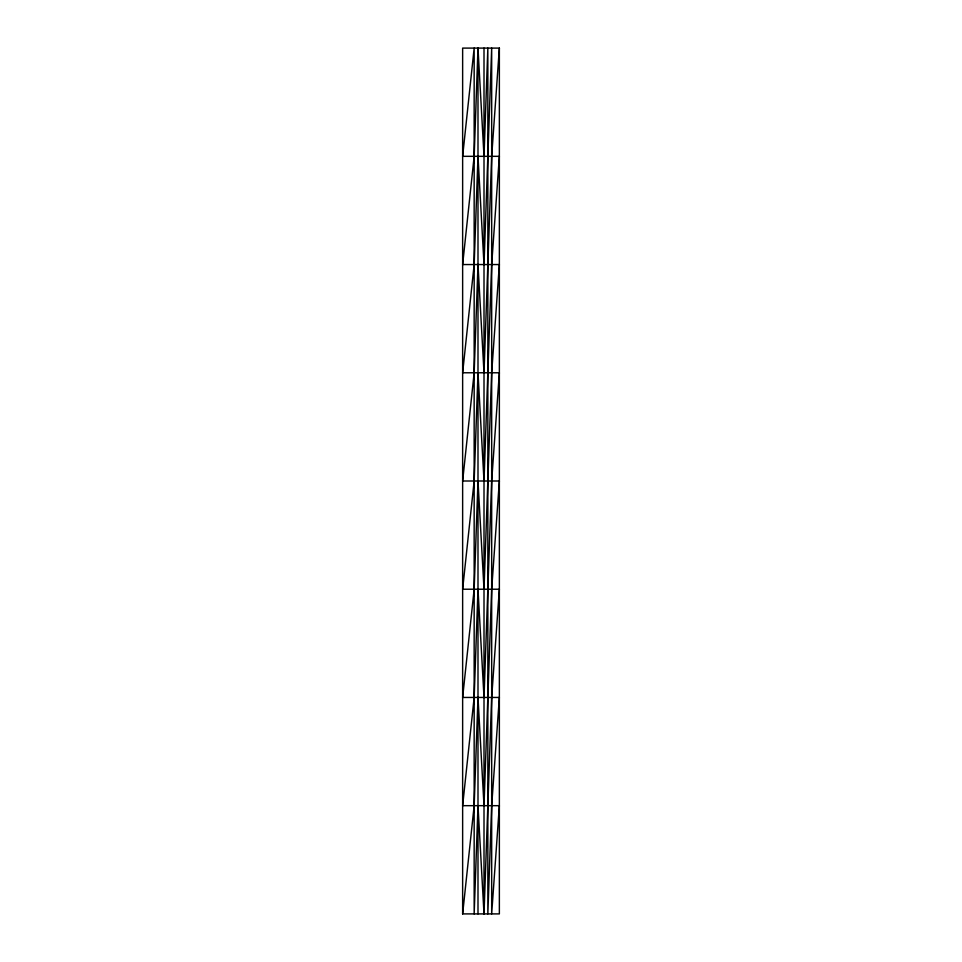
<?xml version="1.0" encoding="UTF-8"?>
<svg xmlns="http://www.w3.org/2000/svg" width="962" height="962" viewBox="0 0 962 962"><rect width="100%" height="100%" fill="white"/><g stroke="black" fill="none" stroke-linecap="round" stroke-linejoin="round"><path stroke-width="1.44" d="M477.994 48.1L474.158 156.325L462.638 264.55L499.362 264.55L491.678 372.775L484.006 589.225L477.994 481L474.158 589.225L462.638 697.45L499.362 697.45L491.678 805.675L487.842 913.9L487.842 48.1L484.006 156.325L477.994 48.1L477.994 913.9M484.006 913.9L491.678 697.45L499.362 589.225L462.638 589.225L474.158 481L477.994 372.775L484.006 481L491.678 264.55L499.362 156.325L462.638 156.325L474.158 48.1L474.158 913.9L477.994 805.675L484.006 913.9L484.006 48.1M499.362 48.1L491.678 156.325L484.006 372.775L477.994 264.55L474.158 372.775L462.638 481L499.362 481L491.678 589.225L484.006 805.675L477.994 697.45L474.158 805.675L462.638 913.9L499.362 913.9L499.362 48.1L462.638 48.1L462.638 913.9M477.994 156.325L474.158 264.55L462.638 372.775L499.362 372.775L491.678 481L484.006 697.45L477.994 589.225L474.158 697.45L462.638 805.675L499.362 805.675L491.678 913.9L491.678 48.1L484.006 264.55L477.994 156.325"/></g></svg>
